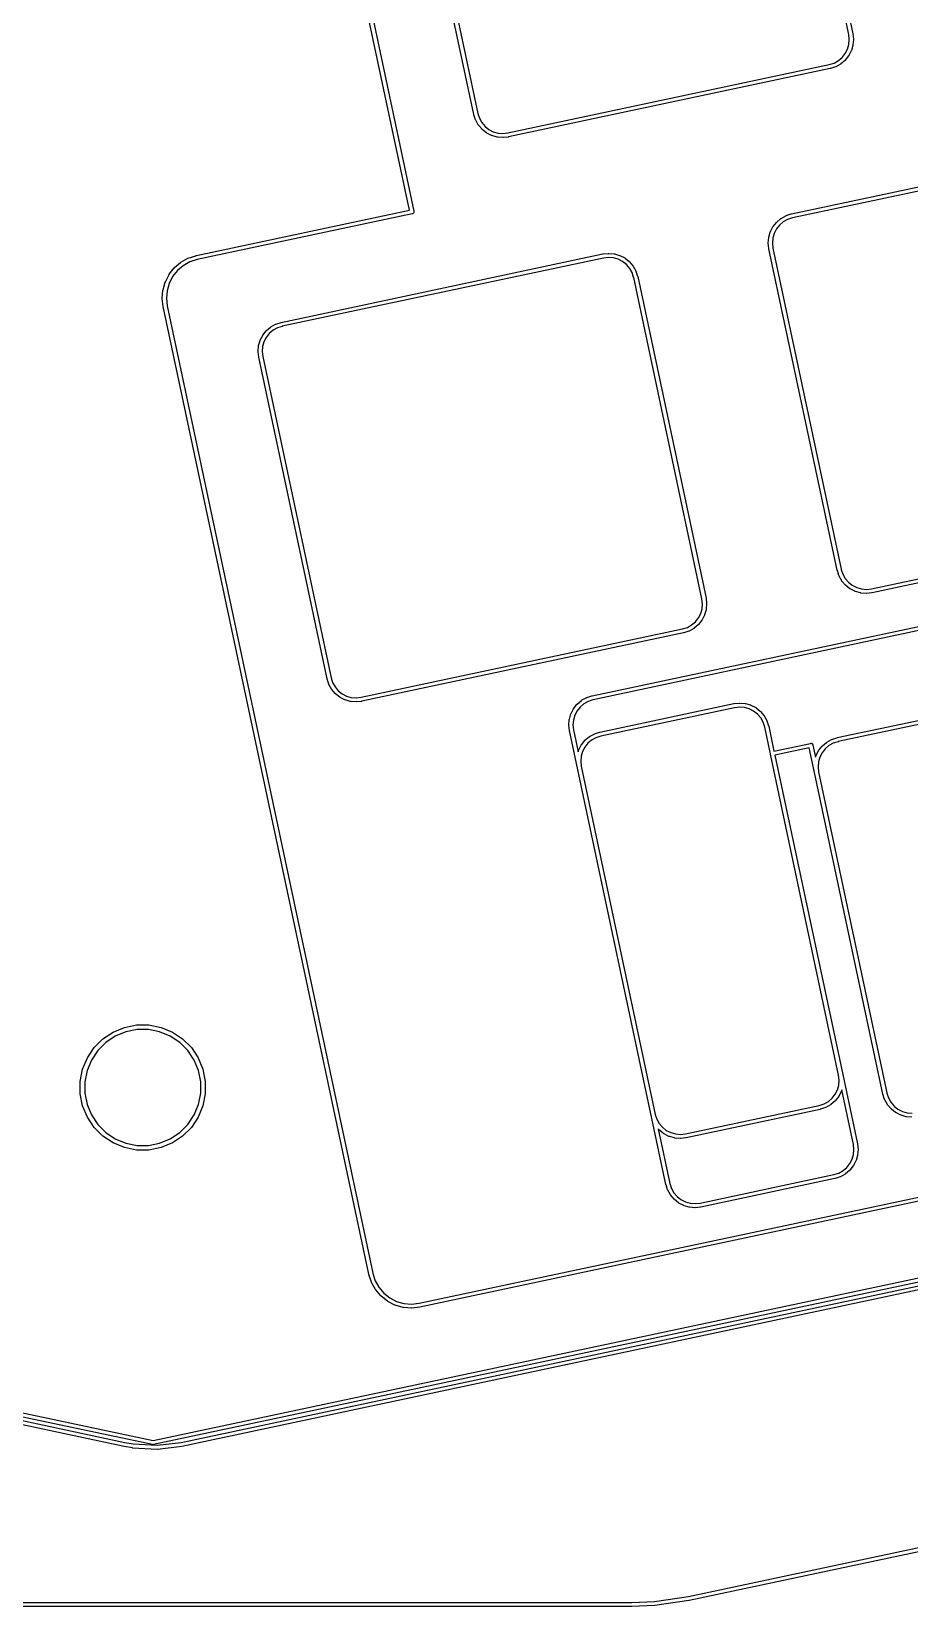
# Model space of a CAD drawing. Extents: x 59 to 2996, y -153 to 1402.
# Drawn here: x 655 to 687, y 420.2 to 477.7 of the extents above; entities that cross this region are included whole.
import ezdxf

# ---------------------------------------------------------------- set-up
doc = ezdxf.new("R2010")
doc.units = 0
doc.layers.add('BLACK', color=7, linetype='CONTINUOUS')

msp = doc.modelspace()

# ---------------------------------------------------------------- linework, layer by layer
at = {"layer": 'BLACK', "linetype": 'Continuous'}
for p, q in [((684.813, 477.597), (682.319, 489.331)), ((682.465, 489.366), (684.961, 477.621)), ((668.769, 471.177), (665.05, 488.67)), ((665.182, 488.771), (668.93, 471.139)), ((671.12, 474.679), (668.624, 486.424)), ((668.772, 486.448), (671.266, 474.714)), ((684.833, 477.414), (684.813, 477.597)), ((684.961, 477.621), (684.961, 477.618)), ((684.961, 477.618), (684.961, 477.617)), ((684.961, 477.617), (684.983, 477.424)), ((684.574, 476.759), (684.686, 476.9)), ((684.686, 476.9), (684.768, 477.061)), ((684.768, 477.061), (684.818, 477.234)), ((684.905, 476.999), (684.816, 476.825)), ((684.818, 477.234), (684.833, 477.414)), ((684.908, 477.005), (684.905, 476.999)), ((684.91, 477.011), (684.908, 477.005)), ((684.911, 477.012), (684.91, 477.011)), ((684.964, 477.2), (684.911, 477.012)), ((684.966, 477.207), (684.964, 477.2)), ((684.967, 477.213), (684.966, 477.207)), ((684.983, 477.409), (684.967, 477.214)), ((684.967, 477.214), (684.967, 477.213)), ((684.983, 477.424), (684.983, 477.423)), ((684.983, 477.423), (684.983, 477.416)), ((684.983, 477.416), (684.983, 477.409)), ((672.367, 474.002), (684.101, 476.496)), ((684.136, 476.35), (672.391, 473.854)), ((684.101, 476.496), (684.104, 476.497)), ((684.104, 476.497), (684.279, 476.554)), ((684.139, 476.351), (684.136, 476.351)), ((684.136, 476.351), (684.136, 476.35)), ((684.142, 476.352), (684.139, 476.351)), ((684.146, 476.353), (684.142, 476.352)), ((684.147, 476.353), (684.146, 476.353)), ((684.332, 476.414), (684.147, 476.353)), ((684.279, 476.554), (684.436, 476.642)), ((684.339, 476.416), (684.332, 476.414)), ((684.345, 476.419), (684.339, 476.416)), ((684.346, 476.419), (684.345, 476.419)), ((684.516, 476.515), (684.346, 476.419)), ((684.346, 476.419), (684.346, 476.419)), ((684.346, 476.419), (684.346, 476.419)), ((684.436, 476.642), (684.574, 476.759)), ((684.522, 476.519), (684.516, 476.515)), ((684.527, 476.522), (684.522, 476.519)), ((684.528, 476.523), (684.527, 476.522)), ((684.677, 476.649), (684.528, 476.523)), ((684.528, 476.523), (684.528, 476.523)), ((684.528, 476.523), (684.528, 476.523)), ((684.681, 476.654), (684.677, 476.649)), ((684.686, 476.659), (684.681, 476.654)), ((684.687, 476.66), (684.686, 476.659)), ((684.808, 476.813), (684.687, 476.66)), ((684.812, 476.819), (684.808, 476.813)), ((684.816, 476.824), (684.812, 476.819)), ((684.816, 476.825), (684.816, 476.824)), ((671.121, 474.676), (671.12, 474.679)), ((671.12, 474.679), (671.12, 474.679)), ((671.122, 474.673), (671.121, 474.676)), ((671.123, 474.669), (671.122, 474.673)), ((671.123, 474.668), (671.123, 474.669)), ((671.183, 474.483), (671.123, 474.668)), ((671.266, 474.714), (671.267, 474.711)), ((671.267, 474.711), (671.324, 474.536)), ((671.186, 474.477), (671.183, 474.483)), ((671.189, 474.47), (671.186, 474.477)), ((671.189, 474.469), (671.189, 474.47)), ((671.284, 474.299), (671.189, 474.469)), ((671.189, 474.469), (671.189, 474.469)), ((671.189, 474.469), (671.189, 474.469)), ((671.288, 474.293), (671.284, 474.299)), ((671.292, 474.288), (671.288, 474.293)), ((671.293, 474.287), (671.292, 474.288)), ((671.419, 474.138), (671.293, 474.287)), ((671.293, 474.287), (671.293, 474.287)), ((671.293, 474.287), (671.293, 474.287)), ((671.324, 474.536), (671.412, 474.379)), ((671.412, 474.379), (671.529, 474.241)), ((671.424, 474.134), (671.419, 474.138)), ((671.429, 474.129), (671.424, 474.134)), ((671.43, 474.128), (671.429, 474.129)), ((671.583, 474.007), (671.43, 474.128)), ((671.529, 474.241), (671.67, 474.129)), ((671.588, 474.003), (671.583, 474.007)), ((671.594, 474), (671.588, 474.003)), ((671.595, 473.999), (671.594, 474)), ((671.769, 473.91), (671.595, 473.999)), ((671.595, 473.999), (671.595, 473.999)), ((671.595, 473.999), (671.595, 473.999)), ((671.67, 474.129), (671.831, 474.047)), ((671.831, 474.047), (672.004, 473.997)), ((672.004, 473.997), (672.184, 473.982)), ((672.184, 473.982), (672.367, 474.002)), ((671.775, 473.907), (671.769, 473.91)), ((671.781, 473.905), (671.775, 473.907)), ((671.782, 473.904), (671.781, 473.905)), ((671.97, 473.851), (671.782, 473.904)), ((671.976, 473.849), (671.97, 473.851)), ((671.983, 473.848), (671.976, 473.849)), ((671.984, 473.848), (671.983, 473.848)), ((672.179, 473.832), (671.984, 473.848)), ((672.186, 473.832), (672.179, 473.832)), ((672.192, 473.832), (672.186, 473.832)), ((672.193, 473.832), (672.192, 473.832)), ((672.38, 473.853), (672.193, 473.832)), ((672.391, 473.854), (672.38, 473.853)), ((672.38, 473.853), (672.38, 473.853)), ((682.726, 471.046), (694.468, 473.542)), ((694.492, 473.394), (682.758, 470.9)), ((660.986, 469.523), (668.769, 471.177)), ((668.932, 471.106), (668.928, 471.091)), ((668.93, 471.139), (668.931, 471.135)), ((668.931, 471.135), (668.932, 471.131)), ((668.932, 471.131), (668.932, 471.131)), ((668.932, 471.131), (668.933, 471.12)), ((668.933, 471.12), (668.932, 471.106)), ((668.933, 471.12), (668.933, 471.12)), ((668.87, 471.045), (661.021, 469.377)), ((668.873, 471.046), (668.87, 471.045)), ((668.877, 471.047), (668.873, 471.046)), ((668.887, 471.05), (668.877, 471.047)), ((668.877, 471.047), (668.877, 471.047)), ((668.9, 471.057), (668.887, 471.05)), ((668.911, 471.067), (668.9, 471.057)), ((668.921, 471.078), (668.911, 471.067)), ((668.928, 471.091), (668.921, 471.078)), ((681.953, 470.397), (682.043, 470.571)), ((682.043, 470.572), (682.047, 470.577)), ((682.043, 470.571), (682.043, 470.572)), ((682.043, 470.571), (682.043, 470.571)), ((682.043, 470.571), (682.043, 470.571)), ((682.047, 470.577), (682.05, 470.583)), ((682.05, 470.583), (682.172, 470.736)), ((682.172, 470.737), (682.177, 470.742)), ((682.172, 470.736), (682.172, 470.737)), ((682.285, 470.637), (682.173, 470.496)), ((682.177, 470.742), (682.182, 470.747)), ((682.182, 470.747), (682.33, 470.873)), ((682.422, 470.754), (682.285, 470.637)), ((682.33, 470.873), (682.331, 470.874)), ((682.33, 470.873), (682.33, 470.873)), ((682.33, 470.873), (682.33, 470.873)), ((682.331, 470.874), (682.337, 470.878)), ((682.337, 470.878), (682.342, 470.881)), ((682.342, 470.881), (682.513, 470.977)), ((682.58, 470.842), (682.422, 470.754)), ((682.513, 470.977), (682.513, 470.977)), ((682.513, 470.977), (682.513, 470.977)), ((682.513, 470.977), (682.514, 470.977)), ((682.514, 470.977), (682.52, 470.98)), ((682.52, 470.98), (682.526, 470.982)), ((682.526, 470.982), (682.712, 471.043)), ((682.755, 470.899), (682.58, 470.842)), ((682.712, 471.043), (682.713, 471.043)), ((682.713, 471.043), (682.716, 471.044)), ((682.716, 471.044), (682.719, 471.045)), ((682.719, 471.045), (682.723, 471.045)), ((682.723, 471.045), (682.723, 471.046)), ((682.723, 471.046), (682.726, 471.046)), ((682.726, 471.046), (682.726, 471.046)), ((682.726, 471.046), (682.726, 471.046)), ((682.758, 470.9), (682.755, 470.899)), ((682.758, 470.9), (682.758, 470.9)), ((681.875, 469.987), (681.891, 470.182)), ((681.875, 469.98), (681.875, 469.987)), ((681.875, 469.974), (681.875, 469.98)), ((681.875, 469.972), (681.875, 469.974)), ((681.897, 469.779), (681.875, 469.972)), ((681.891, 470.182), (681.892, 470.183)), ((681.892, 470.183), (681.893, 470.189)), ((681.893, 470.189), (681.894, 470.196)), ((681.894, 470.196), (681.948, 470.384)), ((681.948, 470.385), (681.951, 470.391)), ((681.948, 470.384), (681.948, 470.385)), ((681.948, 470.384), (681.948, 470.384)), ((681.948, 470.384), (681.948, 470.384)), ((681.951, 470.391), (681.953, 470.397)), ((682.04, 470.162), (682.025, 469.982)), ((682.025, 469.982), (682.046, 469.799)), ((682.09, 470.335), (682.04, 470.162)), ((682.173, 470.496), (682.09, 470.335)), ((660.424, 469.28), (660.68, 469.423)), ((660.68, 469.423), (660.681, 469.424)), ((660.681, 469.424), (660.687, 469.426)), ((660.687, 469.426), (660.693, 469.429)), ((660.693, 469.429), (660.972, 469.519)), ((661.014, 469.376), (660.747, 469.289)), ((660.972, 469.519), (660.973, 469.52)), ((660.973, 469.52), (660.976, 469.52)), ((660.976, 469.52), (660.979, 469.521)), ((660.979, 469.521), (660.986, 469.523)), ((660.986, 469.523), (660.986, 469.523)), ((661.021, 469.377), (661.014, 469.376)), ((664.089, 467.085), (675.834, 469.581)), ((675.858, 469.433), (664.124, 466.939)), ((675.834, 469.581), (675.84, 469.582)), ((675.84, 469.582), (676.032, 469.603)), ((676.041, 469.454), (675.858, 469.433)), ((676.032, 469.603), (676.033, 469.604)), ((676.033, 469.604), (676.039, 469.604)), ((676.039, 469.604), (676.046, 469.604)), ((676.221, 469.438), (676.041, 469.454)), ((676.046, 469.604), (676.241, 469.587)), ((676.394, 469.389), (676.221, 469.438)), ((676.241, 469.587), (676.242, 469.587)), ((676.242, 469.587), (676.248, 469.586)), ((676.248, 469.586), (676.255, 469.585)), ((676.255, 469.585), (676.443, 469.531)), ((676.555, 469.306), (676.394, 469.389)), ((676.443, 469.531), (676.443, 469.531)), ((676.443, 469.531), (676.444, 469.531)), ((676.444, 469.531), (676.45, 469.528)), ((676.45, 469.528), (676.456, 469.525)), ((676.456, 469.525), (676.63, 469.436)), ((676.63, 469.436), (676.63, 469.436)), ((676.63, 469.436), (676.63, 469.436)), ((676.63, 469.436), (676.631, 469.436)), ((676.631, 469.436), (676.636, 469.432)), ((676.636, 469.432), (676.642, 469.428)), ((676.642, 469.428), (676.795, 469.307)), ((681.897, 469.778), (681.897, 469.779)), ((681.898, 469.775), (681.897, 469.778)), ((684.394, 458.03), (681.898, 469.775)), ((682.046, 469.799), (684.54, 458.065)), ((659.855, 468.57), (659.989, 468.83)), ((659.989, 468.83), (659.99, 468.831)), ((659.99, 468.831), (659.994, 468.837)), ((659.994, 468.837), (659.997, 468.842)), ((659.997, 468.842), (660.179, 469.072)), ((660.292, 468.973), (660.119, 468.755)), ((660.179, 469.072), (660.18, 469.072)), ((660.18, 469.072), (660.185, 469.077)), ((660.185, 469.077), (660.189, 469.082)), ((660.189, 469.082), (660.412, 469.272)), ((660.504, 469.153), (660.292, 468.973)), ((660.412, 469.272), (660.413, 469.273)), ((660.412, 469.272), (660.412, 469.272)), ((660.412, 469.272), (660.412, 469.272)), ((660.413, 469.273), (660.419, 469.276)), ((660.419, 469.276), (660.424, 469.28)), ((660.747, 469.289), (660.504, 469.153)), ((676.696, 469.194), (676.555, 469.306)), ((676.813, 469.057), (676.696, 469.194)), ((676.795, 469.307), (676.795, 469.307)), ((676.795, 469.307), (676.795, 469.307)), ((676.795, 469.307), (676.796, 469.306)), ((676.796, 469.306), (676.801, 469.302)), ((676.801, 469.302), (676.806, 469.297)), ((676.806, 469.297), (676.932, 469.148)), ((676.901, 468.899), (676.813, 469.057)), ((676.958, 468.724), (676.901, 468.899)), ((676.932, 469.148), (676.932, 469.148)), ((676.932, 469.148), (676.932, 469.148)), ((676.932, 469.148), (676.933, 469.148)), ((676.933, 469.148), (676.937, 469.142)), ((676.937, 469.142), (676.94, 469.136)), ((676.94, 469.136), (677.036, 468.966)), ((677.036, 468.966), (677.036, 468.966)), ((677.036, 468.966), (677.036, 468.966)), ((677.036, 468.966), (677.036, 468.965)), ((677.036, 468.965), (677.039, 468.959)), ((677.039, 468.959), (677.042, 468.953)), ((677.042, 468.953), (677.102, 468.767)), ((659.742, 467.968), (659.767, 468.26)), ((659.767, 468.261), (659.768, 468.268)), ((659.767, 468.26), (659.767, 468.261)), ((659.768, 468.268), (659.769, 468.275)), ((659.769, 468.275), (659.85, 468.556)), ((659.85, 468.557), (659.853, 468.563)), ((659.85, 468.556), (659.85, 468.557)), ((659.853, 468.563), (659.855, 468.57)), ((659.916, 468.24), (659.892, 467.963)), ((659.992, 468.508), (659.916, 468.24)), ((660.119, 468.755), (659.992, 468.508)), ((676.959, 468.721), (676.958, 468.724)), ((679.453, 456.987), (676.959, 468.721)), ((677.102, 468.767), (677.102, 468.766)), ((677.102, 468.766), (677.103, 468.763)), ((677.103, 468.763), (677.104, 468.76)), ((677.104, 468.76), (677.105, 468.756)), ((677.105, 468.756), (677.105, 468.756)), ((677.105, 468.756), (679.601, 457.011)), ((659.742, 467.962), (659.742, 467.968)), ((659.742, 467.955), (659.742, 467.962)), ((659.742, 467.954), (659.742, 467.955)), ((659.775, 467.663), (659.742, 467.954)), ((659.776, 467.659), (659.775, 467.663)), ((659.775, 467.663), (659.775, 467.663)), ((667.286, 432.324), (659.776, 467.659)), ((659.892, 467.963), (659.924, 467.683)), ((659.924, 467.683), (667.432, 432.359)), ((663.893, 467.022), (664.078, 467.082)), ((664.078, 467.082), (664.079, 467.082)), ((664.079, 467.082), (664.082, 467.083)), ((664.082, 467.083), (664.085, 467.084)), ((664.085, 467.084), (664.089, 467.085)), ((664.089, 467.085), (664.089, 467.085)), ((663.32, 466.436), (663.409, 466.61)), ((663.409, 466.611), (663.413, 466.617)), ((663.409, 466.61), (663.409, 466.611)), ((663.409, 466.61), (663.409, 466.61)), ((663.409, 466.61), (663.409, 466.61)), ((663.413, 466.617), (663.417, 466.622)), ((663.417, 466.622), (663.538, 466.775)), ((663.539, 466.535), (663.456, 466.374)), ((663.538, 466.775), (663.539, 466.776)), ((663.539, 466.776), (663.543, 466.781)), ((663.651, 466.676), (663.539, 466.535)), ((663.543, 466.781), (663.548, 466.786)), ((663.548, 466.786), (663.697, 466.912)), ((663.788, 466.793), (663.651, 466.676)), ((663.697, 466.912), (663.698, 466.913)), ((663.697, 466.912), (663.697, 466.912)), ((663.697, 466.912), (663.697, 466.912)), ((663.698, 466.913), (663.703, 466.917)), ((663.703, 466.917), (663.709, 466.921)), ((663.709, 466.921), (663.879, 467.016)), ((663.946, 466.881), (663.788, 466.793)), ((663.879, 467.016), (663.88, 467.016)), ((663.88, 467.016), (663.886, 467.019)), ((663.886, 467.019), (663.893, 467.022)), ((664.121, 466.938), (663.946, 466.881)), ((664.124, 466.939), (664.121, 466.938)), ((664.124, 466.939), (664.124, 466.939)), ((663.241, 466.026), (663.258, 466.221)), ((663.242, 466.02), (663.241, 466.026)), ((663.242, 466.013), (663.242, 466.02)), ((663.242, 466.012), (663.242, 466.013)), ((663.263, 465.818), (663.242, 466.012)), ((663.258, 466.222), (663.259, 466.229)), ((663.258, 466.221), (663.258, 466.222)), ((663.259, 466.229), (663.26, 466.235)), ((663.26, 466.235), (663.314, 466.423)), ((663.314, 466.423), (663.315, 466.424)), ((663.314, 466.423), (663.314, 466.423)), ((663.314, 466.423), (663.314, 466.423)), ((663.315, 466.424), (663.317, 466.43)), ((663.317, 466.43), (663.32, 466.436)), ((663.407, 466.201), (663.392, 466.021)), ((663.392, 466.021), (663.412, 465.838)), ((663.456, 466.374), (663.407, 466.201)), ((663.264, 465.814), (663.263, 465.818)), ((663.263, 465.818), (663.263, 465.818)), ((665.76, 454.069), (663.264, 465.814)), ((663.412, 465.838), (665.906, 454.104)), ((685.641, 457.353), (697.375, 459.847)), ((697.41, 459.701), (685.665, 457.205)), ((675.442, 453.445), (703.691, 459.449)), ((703.715, 459.301), (675.474, 453.298)), ((684.395, 458.026), (684.394, 458.03)), ((684.394, 458.03), (684.394, 458.03)), ((684.396, 458.023), (684.395, 458.026)), ((684.396, 458.02), (684.396, 458.023)), ((684.397, 458.019), (684.396, 458.02)), ((684.457, 457.833), (684.397, 458.019)), ((684.54, 458.065), (684.541, 458.062)), ((684.541, 458.062), (684.597, 457.887)), ((684.597, 457.887), (684.685, 457.729)), ((684.46, 457.827), (684.457, 457.833)), ((684.462, 457.821), (684.46, 457.827)), ((684.463, 457.82), (684.462, 457.821)), ((684.558, 457.65), (684.463, 457.82)), ((684.463, 457.82), (684.463, 457.82)), ((684.463, 457.82), (684.463, 457.82)), ((684.562, 457.644), (684.558, 457.65)), ((684.566, 457.638), (684.562, 457.644)), ((684.693, 457.489), (684.566, 457.638)), ((684.566, 457.638), (684.566, 457.638)), ((684.566, 457.638), (684.566, 457.638)), ((684.566, 457.638), (684.566, 457.638)), ((684.685, 457.729), (684.802, 457.592)), ((684.698, 457.484), (684.693, 457.489)), ((684.703, 457.48), (684.698, 457.484)), ((684.703, 457.479), (684.703, 457.48)), ((684.856, 457.358), (684.703, 457.479)), ((684.703, 457.479), (684.703, 457.479)), ((684.703, 457.479), (684.703, 457.479)), ((684.802, 457.592), (684.944, 457.48)), ((684.862, 457.354), (684.856, 457.358)), ((684.868, 457.35), (684.862, 457.354)), ((684.869, 457.35), (684.868, 457.35)), ((685.042, 457.261), (684.869, 457.35)), ((684.869, 457.35), (684.869, 457.35)), ((684.869, 457.35), (684.869, 457.35)), ((684.944, 457.48), (685.104, 457.397)), ((685.104, 457.397), (685.278, 457.348)), ((685.278, 457.348), (685.458, 457.332)), ((685.458, 457.332), (685.641, 457.353)), ((679.473, 456.804), (679.453, 456.987)), ((679.458, 456.624), (679.473, 456.804)), ((679.601, 457.011), (679.602, 457.005)), ((679.602, 457.005), (679.623, 456.814)), ((679.623, 456.799), (679.607, 456.604)), ((679.623, 456.814), (679.623, 456.813)), ((679.623, 456.813), (679.623, 456.806)), ((679.623, 456.806), (679.623, 456.799)), ((685.049, 457.258), (685.042, 457.261)), ((685.055, 457.255), (685.049, 457.258)), ((685.056, 457.255), (685.055, 457.255)), ((685.244, 457.201), (685.056, 457.255)), ((685.25, 457.2), (685.244, 457.201)), ((685.257, 457.199), (685.25, 457.2)), ((685.258, 457.199), (685.257, 457.199)), ((685.452, 457.182), (685.258, 457.199)), ((685.459, 457.182), (685.452, 457.182)), ((685.466, 457.182), (685.459, 457.182)), ((685.467, 457.183), (685.466, 457.182)), ((685.661, 457.204), (685.467, 457.183)), ((685.467, 457.183), (685.467, 457.183)), ((685.665, 457.205), (685.661, 457.204)), ((685.661, 457.204), (685.661, 457.204)), ((679.076, 456.032), (679.214, 456.149)), ((679.214, 456.149), (679.326, 456.29)), ((679.326, 456.29), (679.408, 456.451)), ((679.448, 456.203), (679.327, 456.05)), ((679.408, 456.451), (679.458, 456.624)), ((679.452, 456.209), (679.448, 456.203)), ((679.456, 456.214), (679.452, 456.209)), ((679.545, 456.389), (679.456, 456.215)), ((679.456, 456.215), (679.456, 456.215)), ((679.456, 456.215), (679.456, 456.215)), ((679.456, 456.215), (679.456, 456.214)), ((679.548, 456.395), (679.545, 456.389)), ((679.55, 456.401), (679.548, 456.395)), ((679.551, 456.402), (679.55, 456.401)), ((679.604, 456.59), (679.551, 456.402)), ((679.606, 456.597), (679.604, 456.59)), ((679.607, 456.603), (679.606, 456.597)), ((679.607, 456.604), (679.607, 456.603)), ((667.007, 453.392), (678.741, 455.886)), ((678.776, 455.74), (667.031, 453.244)), ((678.741, 455.886), (678.744, 455.887)), ((678.744, 455.887), (678.919, 455.944)), ((678.779, 455.741), (678.776, 455.741)), ((678.776, 455.741), (678.776, 455.74)), ((678.782, 455.742), (678.779, 455.741)), ((678.786, 455.743), (678.782, 455.742)), ((678.787, 455.743), (678.786, 455.743)), ((678.972, 455.804), (678.787, 455.743)), ((678.919, 455.944), (679.076, 456.032)), ((678.979, 455.806), (678.972, 455.804)), ((678.985, 455.809), (678.979, 455.806)), ((678.986, 455.809), (678.985, 455.809)), ((679.156, 455.905), (678.986, 455.809)), ((678.986, 455.809), (678.986, 455.809)), ((678.986, 455.809), (678.986, 455.809)), ((679.162, 455.908), (679.156, 455.905)), ((679.167, 455.912), (679.162, 455.908)), ((679.168, 455.913), (679.167, 455.912)), ((679.317, 456.039), (679.168, 455.913)), ((679.168, 455.913), (679.168, 455.913)), ((679.168, 455.913), (679.168, 455.913)), ((679.321, 456.044), (679.317, 456.039)), ((679.326, 456.049), (679.321, 456.044)), ((679.327, 456.05), (679.326, 456.049)), ((679.327, 456.05), (679.327, 456.05)), ((679.327, 456.05), (679.327, 456.05)), ((665.761, 454.066), (665.76, 454.069)), ((665.76, 454.069), (665.76, 454.069)), ((665.762, 454.063), (665.761, 454.066)), ((665.763, 454.059), (665.762, 454.063)), ((665.763, 454.058), (665.763, 454.059)), ((665.823, 453.873), (665.763, 454.058)), ((665.826, 453.867), (665.823, 453.873)), ((665.829, 453.86), (665.826, 453.867)), ((665.829, 453.859), (665.829, 453.86)), ((665.924, 453.689), (665.829, 453.859)), ((665.829, 453.859), (665.829, 453.859)), ((665.829, 453.859), (665.829, 453.859)), ((665.906, 454.104), (665.907, 454.101)), ((665.907, 454.101), (665.964, 453.926)), ((665.964, 453.926), (666.052, 453.769)), ((684.394, 451.918), (696.135, 454.413)), ((696.159, 454.265), (684.425, 451.771)), ((665.928, 453.683), (665.924, 453.689)), ((665.932, 453.678), (665.928, 453.683)), ((665.933, 453.677), (665.932, 453.678)), ((666.059, 453.528), (665.933, 453.677)), ((665.933, 453.677), (665.933, 453.677)), ((665.933, 453.677), (665.933, 453.677)), ((666.052, 453.769), (666.169, 453.631)), ((666.064, 453.524), (666.059, 453.528)), ((666.069, 453.519), (666.064, 453.524)), ((666.07, 453.518), (666.069, 453.519)), ((666.223, 453.397), (666.07, 453.518)), ((666.07, 453.518), (666.07, 453.518)), ((666.07, 453.518), (666.07, 453.518)), ((666.169, 453.631), (666.31, 453.519)), ((666.228, 453.393), (666.223, 453.397)), ((666.234, 453.39), (666.228, 453.393)), ((666.235, 453.389), (666.234, 453.39)), ((666.409, 453.3), (666.235, 453.389)), ((666.235, 453.389), (666.235, 453.389)), ((666.235, 453.389), (666.235, 453.389)), ((666.31, 453.519), (666.471, 453.437)), ((666.415, 453.297), (666.409, 453.3)), ((666.421, 453.295), (666.415, 453.297)), ((666.422, 453.294), (666.421, 453.295)), ((666.61, 453.241), (666.422, 453.294)), ((666.471, 453.437), (666.644, 453.387)), ((666.644, 453.387), (666.824, 453.372)), ((666.824, 453.372), (667.007, 453.392)), ((674.898, 453.145), (675.047, 453.272)), ((675.047, 453.272), (675.047, 453.272)), ((675.047, 453.272), (675.047, 453.272)), ((675.047, 453.272), (675.048, 453.272)), ((675.048, 453.272), (675.053, 453.276)), ((675.053, 453.276), (675.059, 453.28)), ((675.059, 453.28), (675.229, 453.375)), ((675.229, 453.375), (675.23, 453.376)), ((675.23, 453.376), (675.236, 453.379)), ((675.236, 453.379), (675.243, 453.381)), ((675.243, 453.381), (675.428, 453.442)), ((675.471, 453.298), (675.296, 453.241)), ((675.428, 453.442), (675.429, 453.442)), ((675.429, 453.442), (675.432, 453.443)), ((675.432, 453.443), (675.435, 453.444)), ((675.435, 453.444), (675.439, 453.444)), ((675.439, 453.444), (675.442, 453.445)), ((675.439, 453.444), (675.439, 453.444)), ((675.442, 453.445), (675.442, 453.445)), ((675.442, 453.445), (675.442, 453.445)), ((675.474, 453.298), (675.471, 453.298)), ((675.474, 453.298), (675.474, 453.298)), ((666.617, 453.239), (666.61, 453.241)), ((666.623, 453.238), (666.617, 453.239)), ((666.624, 453.238), (666.623, 453.238)), ((666.819, 453.222), (666.624, 453.238)), ((666.826, 453.222), (666.819, 453.222)), ((666.832, 453.222), (666.826, 453.222)), ((666.833, 453.222), (666.832, 453.222)), ((667.021, 453.243), (666.833, 453.222)), ((666.833, 453.222), (666.833, 453.222)), ((667.031, 453.244), (667.021, 453.243)), ((674.61, 452.595), (674.664, 452.782)), ((674.664, 452.783), (674.667, 452.79)), ((674.664, 452.782), (674.664, 452.783)), ((674.664, 452.782), (674.664, 452.782)), ((674.664, 452.782), (674.664, 452.782)), ((674.667, 452.79), (674.67, 452.796)), ((674.67, 452.796), (674.759, 452.97)), ((674.806, 452.734), (674.757, 452.56)), ((674.759, 452.97), (674.763, 452.976)), ((674.759, 452.97), (674.759, 452.97)), ((674.759, 452.97), (674.759, 452.97)), ((674.759, 452.97), (674.759, 452.97)), ((674.763, 452.976), (674.767, 452.982)), ((674.767, 452.982), (674.888, 453.135)), ((674.889, 452.894), (674.806, 452.734)), ((674.888, 453.135), (674.889, 453.136)), ((674.889, 453.136), (674.893, 453.14)), ((675.001, 453.036), (674.889, 452.894)), ((674.893, 453.14), (674.898, 453.145)), ((675.138, 453.153), (675.001, 453.036)), ((675.296, 453.241), (675.138, 453.153)), ((675.721, 452.119), (680.619, 453.16)), ((680.643, 453.012), (675.756, 451.973)), ((680.619, 453.16), (680.63, 453.161)), ((680.63, 453.161), (680.816, 453.182)), ((680.63, 453.161), (680.63, 453.161)), ((680.826, 453.032), (680.643, 453.012)), ((680.816, 453.182), (680.817, 453.182)), ((680.817, 453.182), (680.824, 453.182)), ((680.824, 453.182), (680.831, 453.182)), ((681.005, 453.017), (680.826, 453.032)), ((680.831, 453.182), (681.025, 453.166)), ((681.179, 452.967), (681.005, 453.017)), ((681.025, 453.166), (681.025, 453.166)), ((681.025, 453.166), (681.026, 453.166)), ((681.026, 453.166), (681.033, 453.165)), ((681.033, 453.165), (681.04, 453.163)), ((681.04, 453.163), (681.227, 453.11)), ((681.339, 452.885), (681.179, 452.967)), ((681.227, 453.11), (681.228, 453.109)), ((681.228, 453.109), (681.235, 453.107)), ((681.235, 453.107), (681.241, 453.104)), ((681.241, 453.104), (681.415, 453.015)), ((681.481, 452.773), (681.339, 452.885)), ((681.415, 453.015), (681.415, 453.015)), ((681.415, 453.015), (681.415, 453.015)), ((681.415, 453.015), (681.415, 453.014)), ((681.415, 453.014), (681.421, 453.011)), ((681.421, 453.011), (681.427, 453.007)), ((681.427, 453.007), (681.58, 452.886)), ((681.598, 452.635), (681.481, 452.773)), ((681.58, 452.886), (681.58, 452.886)), ((681.58, 452.886), (681.58, 452.886)), ((681.58, 452.886), (681.581, 452.885)), ((681.581, 452.885), (681.585, 452.88)), ((681.585, 452.88), (681.59, 452.876)), ((681.59, 452.876), (681.717, 452.727)), ((681.717, 452.727), (681.717, 452.727)), ((681.717, 452.727), (681.717, 452.727)), ((681.717, 452.727), (681.717, 452.726)), ((681.717, 452.726), (681.721, 452.721)), ((681.721, 452.721), (681.725, 452.715)), ((681.725, 452.715), (681.82, 452.545)), ((674.591, 452.386), (674.608, 452.58)), ((674.592, 452.379), (674.591, 452.386)), ((674.592, 452.372), (674.592, 452.379)), ((674.592, 452.371), (674.592, 452.372)), ((674.613, 452.177), (674.592, 452.371)), ((674.608, 452.581), (674.609, 452.588)), ((674.608, 452.58), (674.608, 452.581)), ((674.609, 452.588), (674.61, 452.595)), ((674.614, 452.174), (674.613, 452.177)), ((674.613, 452.177), (674.613, 452.177)), ((678.137, 435.597), (674.614, 452.174)), ((674.757, 452.56), (674.742, 452.381)), ((674.742, 452.381), (674.762, 452.198)), ((674.762, 452.198), (674.931, 451.404)), ((675.711, 452.116), (675.714, 452.117)), ((675.714, 452.117), (675.717, 452.118)), ((675.717, 452.118), (675.721, 452.119)), ((675.721, 452.119), (675.721, 452.119)), ((681.686, 452.478), (681.598, 452.635)), ((681.743, 452.303), (681.686, 452.478)), ((681.743, 452.3), (681.743, 452.303)), ((681.95, 451.325), (681.743, 452.3)), ((681.82, 452.545), (681.82, 452.545)), ((681.82, 452.545), (681.82, 452.545)), ((681.82, 452.545), (681.821, 452.544)), ((681.821, 452.544), (681.823, 452.537)), ((681.823, 452.537), (681.826, 452.531)), ((681.826, 452.531), (681.887, 452.346)), ((681.887, 452.346), (681.887, 452.345)), ((681.887, 452.345), (681.887, 452.341)), ((681.887, 452.341), (681.888, 452.338)), ((681.888, 452.338), (681.889, 452.335)), ((681.889, 452.335), (681.889, 452.335)), ((681.889, 452.335), (682.082, 451.426)), ((674.951, 451.471), (675.041, 451.644)), ((675.041, 451.645), (675.045, 451.651)), ((675.041, 451.644), (675.041, 451.645)), ((675.041, 451.644), (675.041, 451.644)), ((675.041, 451.644), (675.041, 451.644)), ((675.045, 451.651), (675.048, 451.656)), ((675.048, 451.656), (675.17, 451.809)), ((675.171, 451.569), (675.088, 451.409)), ((675.17, 451.81), (675.175, 451.815)), ((675.17, 451.809), (675.17, 451.81)), ((675.283, 451.71), (675.171, 451.569)), ((675.175, 451.815), (675.18, 451.82)), ((675.18, 451.82), (675.328, 451.946)), ((675.42, 451.827), (675.283, 451.71)), ((675.328, 451.946), (675.329, 451.947)), ((675.328, 451.946), (675.328, 451.946)), ((675.328, 451.946), (675.328, 451.946)), ((675.329, 451.947), (675.335, 451.951)), ((675.335, 451.951), (675.34, 451.955)), ((675.34, 451.955), (675.511, 452.05)), ((675.578, 451.915), (675.42, 451.827)), ((675.511, 452.05), (675.512, 452.05)), ((675.512, 452.05), (675.518, 452.053)), ((675.518, 452.053), (675.524, 452.056)), ((675.524, 452.056), (675.71, 452.116)), ((675.753, 451.972), (675.578, 451.915)), ((675.71, 452.116), (675.711, 452.116)), ((675.756, 451.973), (675.753, 451.972)), ((675.756, 451.973), (675.756, 451.973)), ((682.082, 451.426), (683.412, 451.709)), ((683.373, 451.547), (682.114, 451.28)), ((683.565, 450.646), (683.373, 451.547)), ((683.412, 451.709), (683.415, 451.71)), ((683.415, 451.71), (683.419, 451.711)), ((683.419, 451.711), (683.43, 451.712)), ((683.419, 451.711), (683.419, 451.711)), ((683.43, 451.712), (683.43, 451.712)), ((683.43, 451.712), (683.445, 451.711)), ((683.445, 451.711), (683.459, 451.706)), ((683.459, 451.706), (683.462, 451.705)), ((683.462, 451.705), (683.472, 451.7)), ((683.472, 451.7), (683.472, 451.7)), ((683.472, 451.7), (683.472, 451.7)), ((683.472, 451.7), (683.484, 451.69)), ((683.484, 451.69), (683.493, 451.679)), ((683.493, 451.679), (683.5, 451.666)), ((683.5, 451.666), (683.501, 451.663)), ((683.501, 451.663), (683.505, 451.652)), ((683.505, 451.652), (683.505, 451.648)), ((683.505, 451.648), (683.6, 451.202)), ((683.718, 451.455), (683.839, 451.607)), ((683.839, 451.607), (683.84, 451.608)), ((683.839, 451.607), (683.839, 451.607)), ((683.839, 451.607), (683.839, 451.607)), ((683.84, 451.608), (683.845, 451.613)), ((683.845, 451.613), (683.849, 451.618)), ((683.849, 451.618), (683.998, 451.744)), ((684.09, 451.625), (683.952, 451.509)), ((683.998, 451.744), (683.999, 451.745)), ((683.998, 451.744), (683.998, 451.744)), ((683.998, 451.744), (683.998, 451.744)), ((683.999, 451.745), (684.004, 451.749)), ((684.004, 451.749), (684.01, 451.753)), ((684.01, 451.753), (684.18, 451.848)), ((684.247, 451.714), (684.09, 451.625)), ((684.18, 451.848), (684.181, 451.849)), ((684.18, 451.848), (684.18, 451.848)), ((684.18, 451.848), (684.18, 451.848)), ((684.181, 451.849), (684.187, 451.851)), ((684.187, 451.851), (684.194, 451.854)), ((684.194, 451.854), (684.379, 451.914)), ((684.422, 451.77), (684.247, 451.714)), ((684.379, 451.914), (684.38, 451.915)), ((684.38, 451.915), (684.384, 451.915)), ((684.384, 451.915), (684.387, 451.916)), ((684.387, 451.916), (684.39, 451.917)), ((684.39, 451.917), (684.393, 451.918)), ((684.39, 451.917), (684.39, 451.917)), ((684.393, 451.918), (684.393, 451.918)), ((684.393, 451.918), (684.394, 451.918)), ((684.425, 451.771), (684.422, 451.77)), ((684.425, 451.771), (684.425, 451.771)), ((674.931, 451.404), (674.946, 451.457)), ((674.946, 451.458), (674.949, 451.464)), ((674.946, 451.457), (674.946, 451.458)), ((674.946, 451.457), (674.946, 451.457)), ((674.946, 451.457), (674.946, 451.457)), ((674.949, 451.464), (674.951, 451.471)), ((675.038, 451.235), (675.023, 451.055)), ((675.023, 451.055), (675.044, 450.872)), ((675.088, 451.409), (675.038, 451.235)), ((681.951, 451.322), (681.95, 451.325)), ((681.952, 451.318), (681.951, 451.322)), ((684.445, 439.588), (681.952, 451.318)), ((682.114, 451.28), (684.594, 439.612)), ((683.6, 451.202), (683.615, 451.255)), ((683.615, 451.255), (683.616, 451.256)), ((683.616, 451.256), (683.618, 451.262)), ((683.618, 451.262), (683.621, 451.269)), ((683.621, 451.269), (683.71, 451.442)), ((683.708, 451.033), (683.693, 450.853)), ((683.758, 451.207), (683.708, 451.033)), ((683.71, 451.443), (683.714, 451.449)), ((683.71, 451.442), (683.71, 451.443)), ((683.71, 451.442), (683.71, 451.442)), ((683.71, 451.442), (683.71, 451.442)), ((683.714, 451.449), (683.718, 451.455)), ((683.84, 451.367), (683.758, 451.207)), ((683.952, 451.509), (683.84, 451.367)), ((675.044, 450.872), (677.746, 438.16)), ((686.061, 438.901), (683.565, 450.646)), ((683.565, 450.646), (683.565, 450.646)), ((683.693, 450.853), (683.713, 450.67)), ((683.713, 450.67), (686.17, 439.111)), ((659.404, 426.246), (754.115, 446.378)), ((754.142, 446.23), (659.422, 426.096)), ((669.126, 431.262), (719.439, 441.956)), ((719.4, 441.795), (669.15, 431.114)), ((657.947, 441.163), (658.363, 441.335)), ((658.363, 441.335), (658.804, 441.423)), ((658.821, 441.254), (658.412, 441.173)), ((658.804, 441.423), (659.254, 441.423)), ((659.237, 441.254), (658.821, 441.254)), ((659.646, 441.173), (659.237, 441.254)), ((659.254, 441.423), (659.695, 441.335)), ((659.695, 441.335), (660.111, 441.163)), ((659.385, 426.096), (589.588, 440.932)), ((589.739, 441.054), (659.404, 426.246)), ((657.255, 440.595), (657.573, 440.913)), ((657.681, 440.782), (657.386, 440.487)), ((657.573, 440.913), (657.947, 441.163)), ((658.027, 441.013), (657.681, 440.782)), ((658.412, 441.173), (658.027, 441.013)), ((660.031, 441.013), (659.646, 441.173)), ((660.377, 440.782), (660.031, 441.013)), ((660.111, 441.163), (660.485, 440.913)), ((660.672, 440.487), (660.377, 440.782)), ((660.485, 440.913), (660.803, 440.595)), ((656.833, 439.805), (657.005, 440.221)), ((657.155, 440.141), (656.995, 439.756)), ((657.005, 440.221), (657.255, 440.595)), ((657.386, 440.487), (657.155, 440.141)), ((660.903, 440.141), (660.672, 440.487)), ((660.803, 440.595), (661.053, 440.221)), ((661.062, 439.756), (660.903, 440.141)), ((661.053, 440.221), (661.225, 439.805)), ((656.745, 439.364), (656.833, 439.805)), ((656.995, 439.756), (656.914, 439.347)), ((661.144, 439.347), (661.062, 439.756)), ((661.225, 439.805), (661.313, 439.364)), ((684.466, 439.405), (684.445, 439.588)), ((684.594, 439.612), (684.594, 439.612)), ((684.594, 439.612), (685.131, 437.083)), ((656.745, 438.914), (656.745, 439.364)), ((656.833, 438.473), (656.745, 438.914)), ((656.914, 439.347), (656.914, 438.931)), ((656.914, 438.931), (656.995, 438.522)), ((661.062, 438.522), (661.144, 438.931)), ((661.144, 438.931), (661.144, 439.347)), ((661.313, 438.914), (661.225, 438.473)), ((661.313, 439.364), (661.313, 438.914)), ((684.206, 438.749), (684.319, 438.891)), ((684.319, 438.891), (684.401, 439.051)), ((684.401, 439.051), (684.451, 439.225)), ((684.538, 438.989), (684.449, 438.816)), ((684.451, 439.225), (684.466, 439.405)), ((684.54, 438.996), (684.538, 438.989)), ((684.543, 439.002), (684.54, 438.996)), ((684.558, 439.056), (684.543, 439.003)), ((684.543, 439.003), (684.543, 439.002)), ((684.983, 437.059), (684.558, 439.056)), ((686.062, 438.898), (686.061, 438.901)), ((686.061, 438.901), (686.061, 438.901)), ((686.063, 438.895), (686.062, 438.898)), ((686.064, 438.892), (686.063, 438.895)), ((686.064, 438.891), (686.064, 438.892)), ((686.124, 438.705), (686.064, 438.891)), ((686.17, 439.111), (686.207, 438.936)), ((686.207, 438.936), (686.208, 438.933)), ((686.208, 438.933), (686.265, 438.758)), ((657.005, 438.057), (656.833, 438.473)), ((656.995, 438.522), (657.155, 438.137)), ((660.903, 438.137), (661.062, 438.522)), ((661.225, 438.473), (661.053, 438.057)), ((678.847, 437.448), (683.734, 438.487)), ((683.768, 438.341), (678.871, 437.3)), ((683.734, 438.487), (683.737, 438.488)), ((683.737, 438.488), (683.912, 438.544)), ((683.769, 438.341), (683.768, 438.341)), ((683.772, 438.342), (683.769, 438.341)), ((683.775, 438.343), (683.772, 438.342)), ((683.778, 438.343), (683.775, 438.343)), ((683.779, 438.344), (683.778, 438.343)), ((683.965, 438.404), (683.779, 438.344)), ((683.912, 438.544), (684.069, 438.633)), ((683.971, 438.407), (683.965, 438.404)), ((683.977, 438.409), (683.971, 438.407)), ((683.978, 438.41), (683.977, 438.409)), ((684.149, 438.505), (683.978, 438.41)), ((683.978, 438.41), (683.978, 438.41)), ((683.978, 438.41), (683.978, 438.41)), ((684.069, 438.633), (684.206, 438.749)), ((684.154, 438.509), (684.149, 438.505)), ((684.16, 438.513), (684.154, 438.509)), ((684.161, 438.514), (684.16, 438.513)), ((684.309, 438.64), (684.161, 438.514)), ((684.161, 438.514), (684.161, 438.514)), ((684.161, 438.514), (684.161, 438.514)), ((684.314, 438.645), (684.309, 438.64)), ((684.319, 438.65), (684.314, 438.645)), ((684.441, 438.803), (684.319, 438.651)), ((684.319, 438.651), (684.319, 438.65)), ((684.444, 438.809), (684.441, 438.803)), ((684.448, 438.815), (684.444, 438.809)), ((684.449, 438.816), (684.448, 438.815)), ((684.449, 438.816), (684.449, 438.816)), ((684.449, 438.816), (684.449, 438.816)), ((686.127, 438.699), (686.124, 438.705)), ((686.13, 438.692), (686.127, 438.699)), ((686.13, 438.691), (686.13, 438.692)), ((686.13, 438.692), (686.13, 438.692)), ((686.226, 438.521), (686.13, 438.691)), ((686.13, 438.691), (686.13, 438.691)), ((686.229, 438.516), (686.226, 438.521)), ((686.233, 438.51), (686.229, 438.516)), ((686.234, 438.509), (686.233, 438.51)), ((686.36, 438.36), (686.234, 438.509)), ((686.234, 438.509), (686.234, 438.509)), ((686.234, 438.509), (686.234, 438.509)), ((686.265, 438.758), (686.353, 438.601)), ((686.353, 438.601), (686.47, 438.463)), ((686.365, 438.356), (686.36, 438.36)), ((686.37, 438.351), (686.365, 438.356)), ((686.371, 438.35), (686.37, 438.351)), ((686.524, 438.229), (686.371, 438.35)), ((686.371, 438.35), (686.371, 438.35)), ((686.371, 438.35), (686.371, 438.35)), ((686.47, 438.463), (686.611, 438.351)), ((686.611, 438.351), (686.772, 438.269)), ((657.255, 437.683), (657.005, 438.057)), ((657.155, 438.137), (657.386, 437.791)), ((657.386, 437.791), (657.681, 437.496)), ((660.377, 437.496), (660.672, 437.791)), ((660.672, 437.791), (660.903, 438.137)), ((661.053, 438.057), (660.803, 437.683)), ((677.746, 438.16), (677.746, 438.157)), ((677.746, 438.157), (677.803, 437.982)), ((677.803, 437.982), (677.891, 437.825)), ((677.891, 437.825), (678.008, 437.687)), ((686.53, 438.225), (686.524, 438.229)), ((686.535, 438.222), (686.53, 438.225)), ((686.536, 438.221), (686.535, 438.222)), ((686.71, 438.132), (686.536, 438.221)), ((686.536, 438.221), (686.536, 438.221)), ((686.536, 438.221), (686.536, 438.221)), ((686.716, 438.129), (686.71, 438.132)), ((686.722, 438.127), (686.716, 438.129)), ((686.723, 438.127), (686.722, 438.127)), ((686.911, 438.073), (686.723, 438.127)), ((686.772, 438.269), (686.945, 438.219)), ((686.918, 438.072), (686.911, 438.073)), ((686.924, 438.07), (686.918, 438.072)), ((686.925, 438.07), (686.924, 438.07)), ((687.12, 438.054), (686.925, 438.07)), ((686.925, 438.07), (686.925, 438.07)), ((686.925, 438.07), (686.925, 438.07)), ((686.945, 438.219), (687.125, 438.204)), ((657.573, 437.365), (657.255, 437.683)), ((657.947, 437.115), (657.573, 437.365)), ((657.681, 437.496), (658.027, 437.265)), ((658.027, 437.265), (658.412, 437.106)), ((659.646, 437.106), (660.031, 437.265)), ((660.031, 437.265), (660.377, 437.496)), ((660.485, 437.365), (660.111, 437.115)), ((660.803, 437.683), (660.485, 437.365)), ((677.899, 437.584), (677.858, 437.632)), ((677.858, 437.632), (678.283, 435.632)), ((677.904, 437.58), (677.899, 437.584)), ((677.909, 437.575), (677.904, 437.58)), ((677.909, 437.574), (677.909, 437.575)), ((678.062, 437.453), (677.909, 437.574)), ((677.909, 437.574), (677.909, 437.574)), ((677.909, 437.574), (677.909, 437.574)), ((678.008, 437.687), (678.15, 437.575)), ((678.068, 437.449), (678.062, 437.453)), ((678.074, 437.445), (678.068, 437.449)), ((678.075, 437.445), (678.074, 437.445)), ((678.248, 437.356), (678.075, 437.445)), ((678.075, 437.445), (678.075, 437.445)), ((678.075, 437.445), (678.075, 437.445)), ((678.15, 437.575), (678.31, 437.493)), ((678.255, 437.353), (678.248, 437.356)), ((678.261, 437.351), (678.255, 437.353)), ((678.262, 437.35), (678.261, 437.351)), ((678.449, 437.297), (678.262, 437.35)), ((678.31, 437.493), (678.484, 437.443)), ((678.456, 437.295), (678.449, 437.297)), ((678.463, 437.294), (678.456, 437.295)), ((678.464, 437.294), (678.463, 437.294)), ((678.658, 437.278), (678.464, 437.294)), ((678.484, 437.443), (678.664, 437.428)), ((678.665, 437.278), (678.658, 437.278)), ((678.664, 437.428), (678.847, 437.448)), ((678.672, 437.278), (678.665, 437.278)), ((678.673, 437.278), (678.672, 437.278)), ((678.867, 437.3), (678.673, 437.278)), ((678.673, 437.278), (678.673, 437.278)), ((678.871, 437.3), (678.867, 437.3)), ((678.867, 437.3), (678.867, 437.3)), ((658.363, 436.943), (657.947, 437.115)), ((658.804, 436.855), (658.363, 436.943)), ((658.412, 437.106), (658.821, 437.024)), ((659.254, 436.855), (658.804, 436.855)), ((658.821, 437.024), (659.237, 437.024)), ((659.237, 437.024), (659.646, 437.106)), ((659.695, 436.943), (659.254, 436.855)), ((660.111, 437.115), (659.695, 436.943)), ((678.955, 420.553), (754.594, 436.63)), ((684.939, 436.523), (684.988, 436.696)), ((685.003, 436.876), (684.983, 437.059)), ((684.988, 436.696), (685.003, 436.876)), ((685.134, 436.662), (685.081, 436.474)), ((685.131, 437.083), (685.132, 437.072)), ((685.132, 437.072), (685.132, 437.072)), ((685.132, 437.072), (685.153, 436.886)), ((685.136, 436.669), (685.134, 436.662)), ((685.137, 436.675), (685.136, 436.669)), ((685.153, 436.871), (685.137, 436.677)), ((685.137, 436.677), (685.137, 436.676)), ((685.137, 436.676), (685.137, 436.676)), ((685.137, 436.676), (685.137, 436.675)), ((685.153, 436.886), (685.153, 436.885)), ((685.153, 436.885), (685.153, 436.878)), ((685.153, 436.878), (685.153, 436.871)), ((754.619, 436.482), (678.98, 420.405)), ((684.274, 435.959), (684.449, 436.016)), ((684.449, 436.016), (684.607, 436.104)), ((684.607, 436.104), (684.744, 436.221)), ((684.847, 436.112), (684.698, 435.985)), ((684.744, 436.221), (684.856, 436.362)), ((684.852, 436.116), (684.847, 436.112)), ((684.856, 436.121), (684.852, 436.116)), ((684.856, 436.362), (684.939, 436.523)), ((684.857, 436.122), (684.856, 436.121)), ((684.978, 436.275), (684.857, 436.122)), ((684.982, 436.281), (684.978, 436.275)), ((684.986, 436.286), (684.982, 436.281)), ((685.075, 436.461), (684.986, 436.287)), ((684.986, 436.287), (684.986, 436.286)), ((685.078, 436.467), (685.075, 436.461)), ((685.08, 436.473), (685.078, 436.467)), ((685.081, 436.474), (685.08, 436.473)), ((678.137, 435.596), (678.137, 435.597)), ((678.138, 435.593), (678.137, 435.596)), ((678.139, 435.59), (678.138, 435.593)), ((678.14, 435.587), (678.139, 435.59)), ((678.14, 435.586), (678.14, 435.587)), ((678.2, 435.4), (678.14, 435.586)), ((678.283, 435.632), (678.284, 435.629)), ((678.284, 435.629), (678.341, 435.454)), ((678.341, 435.454), (678.429, 435.296)), ((679.384, 434.92), (684.271, 435.958)), ((684.306, 435.813), (679.408, 434.771)), ((684.271, 435.958), (684.274, 435.959)), ((684.309, 435.813), (684.306, 435.813)), ((684.306, 435.813), (684.306, 435.813)), ((684.313, 435.814), (684.309, 435.813)), ((684.316, 435.815), (684.313, 435.814)), ((684.317, 435.815), (684.316, 435.815)), ((684.502, 435.876), (684.317, 435.815)), ((684.509, 435.878), (684.502, 435.876)), ((684.515, 435.881), (684.509, 435.878)), ((684.516, 435.881), (684.515, 435.881)), ((684.686, 435.977), (684.516, 435.881)), ((684.516, 435.881), (684.516, 435.881)), ((684.516, 435.881), (684.516, 435.881)), ((684.692, 435.981), (684.686, 435.977)), ((684.697, 435.984), (684.692, 435.981)), ((684.698, 435.985), (684.697, 435.984)), ((658.352, 426.03), (616.657, 434.893)), ((616.682, 435.04), (658.378, 426.178)), ((660.431, 426.178), (702.125, 435.04)), ((702.149, 434.892), (660.455, 426.03)), ((678.203, 435.394), (678.2, 435.4)), ((678.206, 435.388), (678.203, 435.394)), ((678.206, 435.387), (678.206, 435.388)), ((678.301, 435.216), (678.206, 435.387)), ((678.206, 435.387), (678.206, 435.387)), ((678.206, 435.387), (678.206, 435.387)), ((678.305, 435.211), (678.301, 435.216)), ((678.309, 435.205), (678.305, 435.211)), ((678.31, 435.204), (678.309, 435.205)), ((678.436, 435.056), (678.31, 435.204)), ((678.31, 435.204), (678.31, 435.204)), ((678.31, 435.204), (678.31, 435.204)), ((678.429, 435.296), (678.546, 435.159)), ((678.441, 435.051), (678.436, 435.056)), ((678.446, 435.046), (678.441, 435.051)), ((678.447, 435.046), (678.446, 435.046)), ((678.6, 434.924), (678.447, 435.046)), ((678.447, 435.046), (678.447, 435.046)), ((678.447, 435.046), (678.447, 435.046)), ((678.546, 435.159), (678.687, 435.046)), ((678.606, 434.921), (678.6, 434.924)), ((678.611, 434.917), (678.606, 434.921)), ((678.612, 434.916), (678.611, 434.917)), ((678.786, 434.827), (678.612, 434.916)), ((678.612, 434.916), (678.612, 434.916)), ((678.612, 434.916), (678.612, 434.916)), ((678.687, 435.046), (678.848, 434.964)), ((678.848, 434.964), (679.021, 434.914)), ((679.021, 434.914), (679.201, 434.899)), ((679.201, 434.899), (679.384, 434.92)), ((678.792, 434.825), (678.786, 434.827)), ((678.798, 434.822), (678.792, 434.825)), ((678.799, 434.822), (678.798, 434.822)), ((678.987, 434.768), (678.799, 434.822)), ((678.994, 434.767), (678.987, 434.768)), ((679, 434.766), (678.994, 434.767)), ((679.001, 434.765), (679, 434.766)), ((679.196, 434.749), (679.001, 434.765)), ((679.203, 434.749), (679.196, 434.749)), ((679.209, 434.749), (679.203, 434.749)), ((679.21, 434.749), (679.209, 434.749)), ((679.404, 434.771), (679.21, 434.749)), ((679.408, 434.771), (679.404, 434.771)), ((679.404, 434.771), (679.404, 434.771)), ((667.288, 432.317), (667.286, 432.324)), ((667.286, 432.324), (667.286, 432.324)), ((667.289, 432.314), (667.288, 432.317)), ((667.289, 432.311), (667.289, 432.314)), ((667.29, 432.31), (667.289, 432.311)), ((667.38, 432.031), (667.29, 432.31)), ((667.383, 432.025), (667.38, 432.031)), ((667.386, 432.019), (667.383, 432.025)), ((667.386, 432.018), (667.386, 432.019)), ((667.529, 431.762), (667.386, 432.018)), ((667.386, 432.018), (667.386, 432.018)), ((667.386, 432.018), (667.386, 432.018)), ((667.432, 432.359), (667.434, 432.353)), ((667.434, 432.353), (667.521, 432.085)), ((667.521, 432.085), (667.656, 431.842)), ((667.533, 431.757), (667.529, 431.762)), ((667.537, 431.751), (667.533, 431.757)), ((667.537, 431.75), (667.537, 431.751)), ((667.727, 431.527), (667.537, 431.75)), ((667.656, 431.842), (667.836, 431.63)), ((667.732, 431.523), (667.727, 431.527)), ((667.737, 431.518), (667.732, 431.523)), ((667.737, 431.517), (667.737, 431.518)), ((667.967, 431.335), (667.737, 431.517)), ((667.836, 431.63), (668.054, 431.458)), ((668.054, 431.458), (668.302, 431.33)), ((667.973, 431.332), (667.967, 431.335)), ((667.978, 431.328), (667.973, 431.332)), ((667.979, 431.328), (667.978, 431.328)), ((668.24, 431.194), (667.979, 431.328)), ((667.979, 431.328), (667.979, 431.328)), ((667.979, 431.328), (667.979, 431.328)), ((668.246, 431.191), (668.24, 431.194)), ((668.252, 431.189), (668.246, 431.191)), ((668.253, 431.188), (668.252, 431.189)), ((668.535, 431.108), (668.253, 431.188)), ((668.302, 431.33), (668.569, 431.254)), ((668.541, 431.106), (668.535, 431.108)), ((668.548, 431.105), (668.541, 431.106)), ((668.549, 431.105), (668.548, 431.105)), ((668.841, 431.08), (668.549, 431.105)), ((668.569, 431.254), (668.846, 431.231)), ((668.848, 431.081), (668.841, 431.08)), ((668.846, 431.231), (669.126, 431.262)), ((668.854, 431.081), (668.848, 431.081)), ((668.855, 431.081), (668.854, 431.081)), ((669.146, 431.113), (668.855, 431.081)), ((669.15, 431.114), (669.146, 431.113)), ((669.146, 431.113), (669.146, 431.113)), ((658.353, 426.03), (658.352, 426.03)), ((658.66, 425.975), (658.353, 426.03)), ((658.378, 426.178), (658.682, 426.123)), ((658.669, 425.974), (658.66, 425.975)), ((658.66, 425.975), (658.66, 425.975)), ((658.66, 425.975), (658.66, 425.975)), ((659.556, 425.922), (658.669, 425.974)), ((658.682, 426.123), (659.558, 426.072)), ((659.39, 426.095), (659.385, 426.096)), ((659.396, 426.095), (659.39, 426.095)), ((659.403, 426.094), (659.396, 426.095)), ((659.404, 426.094), (659.403, 426.094)), ((659.405, 426.094), (659.404, 426.094)), ((659.411, 426.095), (659.405, 426.094)), ((659.417, 426.095), (659.411, 426.095)), ((659.422, 426.096), (659.417, 426.095)), ((659.559, 425.922), (659.556, 425.922)), ((659.558, 426.072), (660.431, 426.178)), ((659.561, 425.922), (659.559, 425.922)), ((659.57, 425.923), (659.561, 425.922)), ((660.452, 426.03), (659.57, 425.923)), ((660.455, 426.03), (660.452, 426.03)), ((660.452, 426.03), (660.452, 426.03)), ((677.719, 420.37), (678.955, 420.553)), ((676.893, 420.185), (642.413, 420.185)), ((642.419, 420.335), (676.888, 420.335)), ((676.888, 420.335), (677.719, 420.37)), ((676.895, 420.186), (676.893, 420.185)), ((677.729, 420.221), (676.895, 420.186)), ((677.733, 420.221), (677.729, 420.221)), ((677.737, 420.221), (677.733, 420.221)), ((678.978, 420.405), (677.737, 420.221)), ((678.98, 420.405), (678.978, 420.405))]:
    msp.add_line(p, q, dxfattribs=at)

doc.saveas('drawing.dxf')
